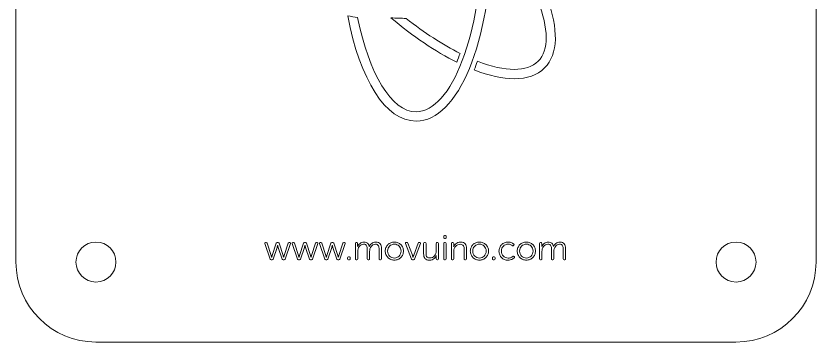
# Model space of a CAD drawing. Header units: inches. Extents: x -30 to 40, y -40 to 30.
# Drawn here: x -30 to 40, y -40 to -11.5 of the extents above; entities that cross this region are included whole.
import ezdxf

# ---------------------------------------------------------------- set-up
doc = ezdxf.new("R2010")
doc.units = ezdxf.units.IN
doc.header["$MEASUREMENT"] = 0
doc.layers.add('Bottom', color=7, linetype='Continuous')

# ---------------------------------------------------------------- blocks, each defined once
blk = doc.blocks.new('block 2')
at = {"layer": 'Bottom', "lineweight": 0}
blk.add_open_spline([(-23, 30), (-26.866, 30), (-30, 26.866), (-30, 23), (-30, 23), (-30, -33), (-30, -33), (-30, -36.866), (-26.866, -40), (-23, -40), (-23, -40), (32.999, -40), (32.999, -40), (36.866, -40), (40, -36.866), (40, -33), (40, -33), (40, 23), (40, 23), (40, 26.866), (36.866, 30), (32.999, 30), (32.999, 30), (-23, 30), (-23, 30)], degree=3, knots=[0, 0, 0, 0, 1, 1, 1, 2, 2, 2, 3, 3, 3, 4, 4, 4, 5, 5, 5, 6, 6, 6, 7, 7, 7, 8, 8, 8, 8], dxfattribs=at)
blk = doc.blocks.new('block 3')
at = {"layer": 'Bottom', "lineweight": 0}
blk.add_open_spline([(-21.25, -33), (-21.25, -32.034), (-22.033, -31.25), (-23, -31.25), (-23.967, -31.25), (-24.75, -32.034), (-24.75, -33), (-24.75, -33.966), (-23.967, -34.75), (-23, -34.75), (-22.033, -34.75), (-21.25, -33.966), (-21.25, -33)], degree=3, knots=[0, 0, 0, 0, 1, 1, 1, 2, 2, 2, 3, 3, 3, 4, 4, 4, 4], dxfattribs=at)
blk = doc.blocks.new('block 4')
at = {"layer": 'Bottom', "lineweight": 0}
blk.add_open_spline([(31.25, -33), (31.25, -32.034), (32.033, -31.25), (33, -31.25), (33.967, -31.25), (34.75, -32.034), (34.75, -33), (34.75, -33.966), (33.967, -34.75), (33, -34.75), (32.033, -34.75), (31.25, -33.966), (31.25, -33)], degree=3, knots=[0, 0, 0, 0, 1, 1, 1, 2, 2, 2, 3, 3, 3, 4, 4, 4, 4], dxfattribs=at)
blk = doc.blocks.new('block 7')
at = {"layer": 'Bottom', "lineweight": 0}
for points, knots in [([(7.498, -30.939), (7.449, -30.939), (7.425, -30.915), (7.425, -30.867), (7.425, -30.867), (7.425, -30.759), (7.425, -30.759), (7.425, -30.709), (7.449, -30.684), (7.498, -30.684), (7.498, -30.684), (7.573, -30.684), (7.573, -30.684), (7.621, -30.684), (7.645, -30.709), (7.645, -30.759), (7.645, -30.759), (7.645, -30.867), (7.645, -30.867), (7.645, -30.915), (7.621, -30.939), (7.573, -30.939), (7.573, -30.939), (7.498, -30.939), (7.498, -30.939)], [0, 0, 0, 0, 1, 1, 1, 2, 2, 2, 3, 3, 3, 4, 4, 4, 5, 5, 5, 6, 6, 6, 7, 7, 7, 8, 8, 8, 8]), ([(-8.234, -31.369), (-8.25, -31.313), (-8.229, -31.285), (-8.171, -31.285), (-8.171, -31.285), (-8.108, -31.285), (-8.108, -31.285), (-8.063, -31.285), (-8.036, -31.306), (-8.023, -31.348), (-8.023, -31.348), (-7.678, -32.412), (-7.678, -32.412), (-7.672, -32.43), (-7.666, -32.449), (-7.661, -32.468), (-7.656, -32.487), (-7.652, -32.504), (-7.648, -32.52), (-7.642, -32.541), (-7.637, -32.559), (-7.632, -32.574), (-7.632, -32.574), (-7.627, -32.574), (-7.627, -32.574), (-7.622, -32.559), (-7.618, -32.541), (-7.611, -32.52), (-7.608, -32.504), (-7.602, -32.487), (-7.597, -32.468), (-7.59, -32.449), (-7.585, -32.43), (-7.578, -32.412), (-7.578, -32.412), (-7.227, -31.351), (-7.227, -31.351), (-7.215, -31.311), (-7.187, -31.291), (-7.143, -31.291), (-7.143, -31.291), (-7.071, -31.291), (-7.071, -31.291), (-7.026, -31.291), (-6.999, -31.311), (-6.986, -31.351), (-6.986, -31.351), (-6.635, -32.412), (-6.635, -32.412), (-6.629, -32.43), (-6.623, -32.449), (-6.617, -32.468), (-6.611, -32.487), (-6.606, -32.504), (-6.602, -32.52), (-6.595, -32.541), (-6.591, -32.559), (-6.587, -32.574), (-6.587, -32.574), (-6.581, -32.574), (-6.581, -32.574), (-6.579, -32.556), (-6.574, -32.539), (-6.569, -32.52), (-6.564, -32.504), (-6.56, -32.487), (-6.555, -32.469), (-6.55, -32.451), (-6.543, -32.432), (-6.536, -32.412), (-6.536, -32.412), (-6.19, -31.348), (-6.19, -31.348), (-6.178, -31.306), (-6.15, -31.285), (-6.106, -31.285), (-6.106, -31.285), (-6.043, -31.285), (-6.043, -31.285), (-5.986, -31.285), (-5.966, -31.313), (-5.983, -31.369), (-5.983, -31.369), (-6.445, -32.734), (-6.445, -32.734), (-6.457, -32.776), (-6.486, -32.797), (-6.53, -32.797), (-6.53, -32.797), (-6.623, -32.797), (-6.623, -32.797), (-6.667, -32.797), (-6.695, -32.776), (-6.707, -32.734), (-6.707, -32.734), (-7.058, -31.721), (-7.058, -31.721), (-7.065, -31.703), (-7.071, -31.685), (-7.076, -31.665), (-7.083, -31.646), (-7.087, -31.629), (-7.092, -31.613), (-7.097, -31.595), (-7.102, -31.577), (-7.104, -31.559), (-7.104, -31.559), (-7.109, -31.559), (-7.109, -31.559), (-7.114, -31.577), (-7.119, -31.595), (-7.125, -31.613), (-7.129, -31.629), (-7.134, -31.646), (-7.14, -31.665), (-7.146, -31.685), (-7.152, -31.703), (-7.158, -31.721), (-7.158, -31.721), (-7.506, -32.734), (-7.506, -32.734), (-7.518, -32.776), (-7.546, -32.797), (-7.59, -32.797), (-7.59, -32.797), (-7.684, -32.797), (-7.684, -32.797), (-7.728, -32.797), (-7.757, -32.776), (-7.771, -32.734), (-7.771, -32.734), (-8.234, -31.369), (-8.234, -31.369)], [0, 0, 0, 0, 1, 1, 1, 2, 2, 2, 3, 3, 3, 4, 4, 4, 5, 5, 5, 6, 6, 6, 7, 7, 7, 8, 8, 8, 9, 9, 9, 10, 10, 10, 11, 11, 11, 12, 12, 12, 13, 13, 13, 14, 14, 14, 15, 15, 15, 16, 16, 16, 17, 17, 17, 18, 18, 18, 19, 19, 19, 20, 20, 20, 21, 21, 21, 22, 22, 22, 23, 23, 23, 24, 24, 24, 25, 25, 25, 26, 26, 26, 27, 27, 27, 28, 28, 28, 29, 29, 29, 30, 30, 30, 31, 31, 31, 32, 32, 32, 33, 33, 33, 34, 34, 34, 35, 35, 35, 36, 36, 36, 37, 37, 37, 38, 38, 38, 39, 39, 39, 40, 40, 40, 41, 41, 41, 42, 42, 42, 43, 43, 43, 44, 44, 44, 44]), ([(-5.841, -31.369), (-5.857, -31.313), (-5.836, -31.285), (-5.778, -31.285), (-5.778, -31.285), (-5.715, -31.285), (-5.715, -31.285), (-5.671, -31.285), (-5.643, -31.306), (-5.631, -31.348), (-5.631, -31.348), (-5.285, -32.412), (-5.285, -32.412), (-5.279, -32.43), (-5.274, -32.449), (-5.268, -32.468), (-5.264, -32.487), (-5.259, -32.504), (-5.255, -32.52), (-5.249, -32.541), (-5.244, -32.559), (-5.24, -32.574), (-5.24, -32.574), (-5.234, -32.574), (-5.234, -32.574), (-5.23, -32.559), (-5.225, -32.541), (-5.219, -32.52), (-5.215, -32.504), (-5.21, -32.487), (-5.204, -32.468), (-5.198, -32.449), (-5.192, -32.43), (-5.186, -32.412), (-5.186, -32.412), (-4.834, -31.351), (-4.834, -31.351), (-4.822, -31.311), (-4.794, -31.291), (-4.75, -31.291), (-4.75, -31.291), (-4.678, -31.291), (-4.678, -31.291), (-4.634, -31.291), (-4.606, -31.311), (-4.594, -31.351), (-4.594, -31.351), (-4.242, -32.412), (-4.242, -32.412), (-4.236, -32.43), (-4.23, -32.449), (-4.224, -32.468), (-4.218, -32.487), (-4.213, -32.504), (-4.209, -32.52), (-4.203, -32.541), (-4.198, -32.559), (-4.194, -32.574), (-4.194, -32.574), (-4.188, -32.574), (-4.188, -32.574), (-4.186, -32.556), (-4.182, -32.539), (-4.176, -32.52), (-4.172, -32.504), (-4.167, -32.487), (-4.163, -32.469), (-4.157, -32.451), (-4.151, -32.432), (-4.143, -32.412), (-4.143, -32.412), (-3.797, -31.348), (-3.797, -31.348), (-3.785, -31.306), (-3.757, -31.285), (-3.713, -31.285), (-3.713, -31.285), (-3.65, -31.285), (-3.65, -31.285), (-3.594, -31.285), (-3.574, -31.313), (-3.59, -31.369), (-3.59, -31.369), (-4.053, -32.734), (-4.053, -32.734), (-4.065, -32.776), (-4.093, -32.797), (-4.137, -32.797), (-4.137, -32.797), (-4.23, -32.797), (-4.23, -32.797), (-4.274, -32.797), (-4.302, -32.776), (-4.314, -32.734), (-4.314, -32.734), (-4.666, -31.721), (-4.666, -31.721), (-4.672, -31.703), (-4.678, -31.685), (-4.684, -31.665), (-4.69, -31.646), (-4.695, -31.629), (-4.699, -31.613), (-4.705, -31.595), (-4.709, -31.577), (-4.711, -31.559), (-4.711, -31.559), (-4.717, -31.559), (-4.717, -31.559), (-4.721, -31.577), (-4.726, -31.595), (-4.732, -31.613), (-4.736, -31.629), (-4.741, -31.646), (-4.747, -31.665), (-4.753, -31.685), (-4.759, -31.703), (-4.765, -31.721), (-4.765, -31.721), (-5.114, -32.734), (-5.114, -32.734), (-5.126, -32.776), (-5.154, -32.797), (-5.198, -32.797), (-5.198, -32.797), (-5.291, -32.797), (-5.291, -32.797), (-5.335, -32.797), (-5.364, -32.776), (-5.378, -32.734), (-5.378, -32.734), (-5.841, -31.369), (-5.841, -31.369)], [0, 0, 0, 0, 1, 1, 1, 2, 2, 2, 3, 3, 3, 4, 4, 4, 5, 5, 5, 6, 6, 6, 7, 7, 7, 8, 8, 8, 9, 9, 9, 10, 10, 10, 11, 11, 11, 12, 12, 12, 13, 13, 13, 14, 14, 14, 15, 15, 15, 16, 16, 16, 17, 17, 17, 18, 18, 18, 19, 19, 19, 20, 20, 20, 21, 21, 21, 22, 22, 22, 23, 23, 23, 24, 24, 24, 25, 25, 25, 26, 26, 26, 27, 27, 27, 28, 28, 28, 29, 29, 29, 30, 30, 30, 31, 31, 31, 32, 32, 32, 33, 33, 33, 34, 34, 34, 35, 35, 35, 36, 36, 36, 37, 37, 37, 38, 38, 38, 39, 39, 39, 40, 40, 40, 41, 41, 41, 42, 42, 42, 43, 43, 43, 44, 44, 44, 44]), ([(-3.449, -31.369), (-3.465, -31.313), (-3.444, -31.285), (-3.386, -31.285), (-3.386, -31.285), (-3.323, -31.285), (-3.323, -31.285), (-3.279, -31.285), (-3.251, -31.306), (-3.239, -31.348), (-3.239, -31.348), (-2.893, -32.412), (-2.893, -32.412), (-2.887, -32.43), (-2.881, -32.449), (-2.876, -32.468), (-2.871, -32.487), (-2.867, -32.504), (-2.863, -32.52), (-2.857, -32.541), (-2.852, -32.559), (-2.848, -32.574), (-2.848, -32.574), (-2.842, -32.574), (-2.842, -32.574), (-2.838, -32.559), (-2.833, -32.541), (-2.827, -32.52), (-2.823, -32.504), (-2.818, -32.487), (-2.812, -32.468), (-2.806, -32.449), (-2.8, -32.43), (-2.793, -32.412), (-2.793, -32.412), (-2.442, -31.351), (-2.442, -31.351), (-2.43, -31.311), (-2.402, -31.291), (-2.358, -31.291), (-2.358, -31.291), (-2.286, -31.291), (-2.286, -31.291), (-2.242, -31.291), (-2.214, -31.311), (-2.202, -31.351), (-2.202, -31.351), (-1.85, -32.412), (-1.85, -32.412), (-1.844, -32.43), (-1.838, -32.449), (-1.832, -32.468), (-1.826, -32.487), (-1.821, -32.504), (-1.817, -32.52), (-1.811, -32.541), (-1.806, -32.559), (-1.802, -32.574), (-1.802, -32.574), (-1.796, -32.574), (-1.796, -32.574), (-1.794, -32.556), (-1.79, -32.539), (-1.784, -32.52), (-1.78, -32.504), (-1.775, -32.487), (-1.77, -32.469), (-1.765, -32.451), (-1.759, -32.432), (-1.751, -32.412), (-1.751, -32.412), (-1.405, -31.348), (-1.405, -31.348), (-1.393, -31.306), (-1.365, -31.285), (-1.321, -31.285), (-1.321, -31.285), (-1.258, -31.285), (-1.258, -31.285), (-1.201, -31.285), (-1.181, -31.313), (-1.198, -31.369), (-1.198, -31.369), (-1.66, -32.734), (-1.66, -32.734), (-1.672, -32.776), (-1.701, -32.797), (-1.745, -32.797), (-1.745, -32.797), (-1.838, -32.797), (-1.838, -32.797), (-1.882, -32.797), (-1.91, -32.776), (-1.922, -32.734), (-1.922, -32.734), (-2.274, -31.721), (-2.274, -31.721), (-2.28, -31.703), (-2.286, -31.685), (-2.292, -31.665), (-2.298, -31.646), (-2.303, -31.629), (-2.307, -31.613), (-2.313, -31.595), (-2.317, -31.577), (-2.319, -31.559), (-2.319, -31.559), (-2.325, -31.559), (-2.325, -31.559), (-2.329, -31.577), (-2.334, -31.595), (-2.34, -31.613), (-2.344, -31.629), (-2.349, -31.646), (-2.355, -31.665), (-2.361, -31.685), (-2.367, -31.703), (-2.373, -31.721), (-2.373, -31.721), (-2.721, -32.734), (-2.721, -32.734), (-2.734, -32.776), (-2.761, -32.797), (-2.806, -32.797), (-2.806, -32.797), (-2.899, -32.797), (-2.899, -32.797), (-2.943, -32.797), (-2.972, -32.776), (-2.986, -32.734), (-2.986, -32.734), (-3.449, -31.369), (-3.449, -31.369)], [0, 0, 0, 0, 1, 1, 1, 2, 2, 2, 3, 3, 3, 4, 4, 4, 5, 5, 5, 6, 6, 6, 7, 7, 7, 8, 8, 8, 9, 9, 9, 10, 10, 10, 11, 11, 11, 12, 12, 12, 13, 13, 13, 14, 14, 14, 15, 15, 15, 16, 16, 16, 17, 17, 17, 18, 18, 18, 19, 19, 19, 20, 20, 20, 21, 21, 21, 22, 22, 22, 23, 23, 23, 24, 24, 24, 25, 25, 25, 26, 26, 26, 27, 27, 27, 28, 28, 28, 29, 29, 29, 30, 30, 30, 31, 31, 31, 32, 32, 32, 33, 33, 33, 34, 34, 34, 35, 35, 35, 36, 36, 36, 37, 37, 37, 38, 38, 38, 39, 39, 39, 40, 40, 40, 41, 41, 41, 42, 42, 42, 43, 43, 43, 44, 44, 44, 44]), ([(-0.308, -31.36), (-0.308, -31.31), (-0.283, -31.285), (-0.233, -31.285), (-0.233, -31.285), (-0.179, -31.285), (-0.179, -31.285), (-0.13, -31.285), (-0.107, -31.31), (-0.107, -31.36), (-0.107, -31.36), (-0.107, -31.535), (-0.107, -31.535), (-0.107, -31.551), (-0.107, -31.565), (-0.108, -31.578), (-0.109, -31.591), (-0.11, -31.603), (-0.112, -31.613), (-0.115, -31.625), (-0.117, -31.635), (-0.119, -31.643), (-0.119, -31.643), (-0.112, -31.643), (-0.112, -31.643), (-0.095, -31.593), (-0.066, -31.544), (-0.028, -31.495), (0.01, -31.448), (0.054, -31.405), (0.104, -31.369), (0.154, -31.333), (0.208, -31.304), (0.266, -31.282), (0.324, -31.26), (0.383, -31.249), (0.444, -31.249), (0.584, -31.249), (0.691, -31.28), (0.765, -31.344), (0.839, -31.407), (0.887, -31.502), (0.909, -31.628), (0.909, -31.628), (0.916, -31.628), (0.916, -31.628), (0.936, -31.58), (0.964, -31.533), (1.001, -31.488), (1.038, -31.443), (1.081, -31.402), (1.13, -31.366), (1.179, -31.33), (1.232, -31.302), (1.29, -31.28), (1.347, -31.259), (1.407, -31.249), (1.472, -31.249), (1.654, -31.249), (1.783, -31.3), (1.859, -31.402), (1.935, -31.504), (1.974, -31.649), (1.974, -31.835), (1.974, -31.835), (1.974, -32.722), (1.974, -32.722), (1.974, -32.772), (1.948, -32.797), (1.898, -32.797), (1.898, -32.797), (1.844, -32.797), (1.844, -32.797), (1.794, -32.797), (1.769, -32.772), (1.769, -32.722), (1.769, -32.722), (1.769, -31.886), (1.769, -31.886), (1.769, -31.824), (1.765, -31.766), (1.757, -31.712), (1.749, -31.658), (1.733, -31.61), (1.709, -31.569), (1.685, -31.528), (1.652, -31.495), (1.61, -31.472), (1.568, -31.448), (1.513, -31.435), (1.444, -31.435), (1.368, -31.435), (1.299, -31.453), (1.237, -31.49), (1.175, -31.526), (1.121, -31.574), (1.076, -31.634), (1.031, -31.694), (0.996, -31.761), (0.972, -31.837), (0.949, -31.912), (0.937, -31.988), (0.937, -32.067), (0.937, -32.067), (0.937, -32.722), (0.937, -32.722), (0.937, -32.772), (0.912, -32.797), (0.864, -32.797), (0.864, -32.797), (0.807, -32.797), (0.807, -32.797), (0.757, -32.797), (0.732, -32.772), (0.732, -32.722), (0.732, -32.722), (0.732, -31.886), (0.732, -31.886), (0.732, -31.83), (0.729, -31.775), (0.723, -31.721), (0.717, -31.667), (0.703, -31.619), (0.681, -31.577), (0.659, -31.535), (0.627, -31.501), (0.585, -31.474), (0.543, -31.449), (0.486, -31.435), (0.414, -31.435), (0.337, -31.435), (0.267, -31.454), (0.203, -31.491), (0.139, -31.528), (0.084, -31.577), (0.039, -31.637), (-0.006, -31.697), (-0.041, -31.764), (-0.066, -31.84), (-0.091, -31.915), (-0.104, -31.99), (-0.104, -32.067), (-0.104, -32.067), (-0.104, -32.722), (-0.104, -32.722), (-0.104, -32.772), (-0.128, -32.797), (-0.176, -32.797), (-0.176, -32.797), (-0.233, -32.797), (-0.233, -32.797), (-0.283, -32.797), (-0.308, -32.772), (-0.308, -32.722), (-0.308, -32.722), (-0.308, -31.36), (-0.308, -31.36)], [0, 0, 0, 0, 1, 1, 1, 2, 2, 2, 3, 3, 3, 4, 4, 4, 5, 5, 5, 6, 6, 6, 7, 7, 7, 8, 8, 8, 9, 9, 9, 10, 10, 10, 11, 11, 11, 12, 12, 12, 13, 13, 13, 14, 14, 14, 15, 15, 15, 16, 16, 16, 17, 17, 17, 18, 18, 18, 19, 19, 19, 20, 20, 20, 21, 21, 21, 22, 22, 22, 23, 23, 23, 24, 24, 24, 25, 25, 25, 26, 26, 26, 27, 27, 27, 28, 28, 28, 29, 29, 29, 30, 30, 30, 31, 31, 31, 32, 32, 32, 33, 33, 33, 34, 34, 34, 35, 35, 35, 36, 36, 36, 37, 37, 37, 38, 38, 38, 39, 39, 39, 40, 40, 40, 41, 41, 41, 42, 42, 42, 43, 43, 43, 44, 44, 44, 45, 45, 45, 46, 46, 46, 47, 47, 47, 48, 48, 48, 49, 49, 49, 50, 50, 50, 51, 51, 51, 52, 52, 52, 52]), ([(2.31, -32.034), (2.31, -31.921), (2.331, -31.818), (2.373, -31.722), (2.415, -31.627), (2.472, -31.545), (2.544, -31.474), (2.616, -31.404), (2.701, -31.349), (2.797, -31.309), (2.893, -31.269), (2.996, -31.249), (3.106, -31.249), (3.217, -31.249), (3.32, -31.269), (3.417, -31.309), (3.515, -31.349), (3.599, -31.404), (3.672, -31.474), (3.744, -31.545), (3.801, -31.627), (3.843, -31.722), (3.885, -31.818), (3.906, -31.921), (3.906, -32.034), (3.906, -32.148), (3.885, -32.253), (3.843, -32.35), (3.801, -32.448), (3.744, -32.532), (3.672, -32.605), (3.599, -32.677), (3.515, -32.733), (3.419, -32.773), (3.323, -32.813), (3.22, -32.833), (3.109, -32.833), (2.999, -32.833), (2.895, -32.813), (2.798, -32.773), (2.701, -32.733), (2.616, -32.677), (2.544, -32.605), (2.472, -32.532), (2.415, -32.448), (2.373, -32.35), (2.331, -32.253), (2.31, -32.148), (2.31, -32.034)], [0, 0, 0, 0, 1, 1, 1, 2, 2, 2, 3, 3, 3, 4, 4, 4, 5, 5, 5, 6, 6, 6, 7, 7, 7, 8, 8, 8, 9, 9, 9, 10, 10, 10, 11, 11, 11, 12, 12, 12, 13, 13, 13, 14, 14, 14, 15, 15, 15, 16, 16, 16, 16]), ([(2.52, -32.034), (2.52, -32.122), (2.536, -32.203), (2.567, -32.278), (2.598, -32.354), (2.64, -32.419), (2.693, -32.474), (2.746, -32.529), (2.808, -32.572), (2.88, -32.603), (2.951, -32.634), (3.027, -32.65), (3.109, -32.65), (3.19, -32.65), (3.265, -32.634), (3.336, -32.603), (3.407, -32.572), (3.47, -32.529), (3.523, -32.474), (3.576, -32.419), (3.618, -32.354), (3.649, -32.278), (3.68, -32.203), (3.695, -32.122), (3.695, -32.034), (3.695, -31.947), (3.68, -31.868), (3.649, -31.794), (3.618, -31.721), (3.576, -31.658), (3.523, -31.604), (3.47, -31.549), (3.407, -31.507), (3.336, -31.477), (3.265, -31.448), (3.19, -31.432), (3.109, -31.432), (3.027, -31.432), (2.951, -31.448), (2.88, -31.477), (2.808, -31.507), (2.746, -31.549), (2.693, -31.604), (2.64, -31.658), (2.598, -31.721), (2.567, -31.794), (2.536, -31.868), (2.52, -31.947), (2.52, -32.034)], [0, 0, 0, 0, 1, 1, 1, 2, 2, 2, 3, 3, 3, 4, 4, 4, 5, 5, 5, 6, 6, 6, 7, 7, 7, 8, 8, 8, 9, 9, 9, 10, 10, 10, 11, 11, 11, 12, 12, 12, 13, 13, 13, 14, 14, 14, 15, 15, 15, 16, 16, 16, 16]), ([(4.08, -31.372), (4.07, -31.344), (4.07, -31.323), (4.08, -31.308), (4.091, -31.292), (4.109, -31.285), (4.137, -31.285), (4.137, -31.285), (4.204, -31.285), (4.204, -31.285), (4.246, -31.285), (4.273, -31.305), (4.285, -31.345), (4.285, -31.345), (4.684, -32.394), (4.684, -32.394), (4.691, -32.414), (4.697, -32.435), (4.704, -32.456), (4.711, -32.477), (4.717, -32.497), (4.721, -32.514), (4.726, -32.537), (4.732, -32.558), (4.735, -32.578), (4.735, -32.578), (4.742, -32.578), (4.742, -32.578), (4.745, -32.558), (4.751, -32.537), (4.756, -32.514), (4.761, -32.497), (4.766, -32.477), (4.773, -32.456), (4.78, -32.435), (4.788, -32.414), (4.796, -32.394), (4.796, -32.394), (5.193, -31.345), (5.193, -31.345), (5.204, -31.305), (5.232, -31.285), (5.274, -31.285), (5.274, -31.285), (5.336, -31.285), (5.336, -31.285), (5.397, -31.285), (5.417, -31.314), (5.397, -31.372), (5.397, -31.372), (4.871, -32.74), (4.871, -32.74), (4.859, -32.778), (4.832, -32.797), (4.79, -32.797), (4.79, -32.797), (4.691, -32.797), (4.691, -32.797), (4.648, -32.797), (4.62, -32.778), (4.606, -32.74), (4.606, -32.74), (4.08, -31.372), (4.08, -31.372)], [0, 0, 0, 0, 1, 1, 1, 2, 2, 2, 3, 3, 3, 4, 4, 4, 5, 5, 5, 6, 6, 6, 7, 7, 7, 8, 8, 8, 9, 9, 9, 10, 10, 10, 11, 11, 11, 12, 12, 12, 13, 13, 13, 14, 14, 14, 15, 15, 15, 16, 16, 16, 17, 17, 17, 18, 18, 18, 19, 19, 19, 20, 20, 20, 21, 21, 21, 21]), ([(5.67, -31.36), (5.67, -31.31), (5.694, -31.285), (5.742, -31.285), (5.742, -31.285), (5.799, -31.285), (5.799, -31.285), (5.849, -31.285), (5.875, -31.31), (5.875, -31.36), (5.875, -31.36), (5.875, -32.193), (5.875, -32.193), (5.875, -32.253), (5.878, -32.31), (5.885, -32.364), (5.892, -32.418), (5.907, -32.466), (5.929, -32.507), (5.951, -32.548), (5.984, -32.581), (6.028, -32.605), (6.072, -32.628), (6.13, -32.641), (6.202, -32.641), (6.288, -32.641), (6.366, -32.623), (6.435, -32.588), (6.504, -32.553), (6.563, -32.507), (6.611, -32.448), (6.659, -32.39), (6.696, -32.323), (6.722, -32.247), (6.748, -32.171), (6.761, -32.092), (6.761, -32.009), (6.761, -32.009), (6.761, -31.36), (6.761, -31.36), (6.761, -31.31), (6.786, -31.285), (6.836, -31.285), (6.836, -31.285), (6.893, -31.285), (6.893, -31.285), (6.942, -31.285), (6.966, -31.31), (6.966, -31.36), (6.966, -31.36), (6.966, -32.722), (6.966, -32.722), (6.966, -32.772), (6.942, -32.797), (6.893, -32.797), (6.893, -32.797), (6.839, -32.797), (6.839, -32.797), (6.791, -32.797), (6.767, -32.772), (6.767, -32.722), (6.767, -32.722), (6.767, -32.548), (6.767, -32.548), (6.767, -32.531), (6.767, -32.518), (6.767, -32.506), (6.767, -32.493), (6.768, -32.482), (6.77, -32.472), (6.772, -32.462), (6.774, -32.451), (6.776, -32.439), (6.776, -32.439), (6.77, -32.439), (6.77, -32.439), (6.756, -32.475), (6.733, -32.517), (6.7, -32.562), (6.667, -32.609), (6.625, -32.652), (6.576, -32.692), (6.527, -32.732), (6.469, -32.765), (6.402, -32.792), (6.335, -32.819), (6.259, -32.833), (6.175, -32.833), (5.995, -32.833), (5.866, -32.785), (5.787, -32.689), (5.709, -32.593), (5.67, -32.445), (5.67, -32.247), (5.67, -32.247), (5.67, -31.36), (5.67, -31.36)], [0, 0, 0, 0, 1, 1, 1, 2, 2, 2, 3, 3, 3, 4, 4, 4, 5, 5, 5, 6, 6, 6, 7, 7, 7, 8, 8, 8, 9, 9, 9, 10, 10, 10, 11, 11, 11, 12, 12, 12, 13, 13, 13, 14, 14, 14, 15, 15, 15, 16, 16, 16, 17, 17, 17, 18, 18, 18, 19, 19, 19, 20, 20, 20, 21, 21, 21, 22, 22, 22, 23, 23, 23, 24, 24, 24, 25, 25, 25, 26, 26, 26, 27, 27, 27, 28, 28, 28, 29, 29, 29, 30, 30, 30, 31, 31, 31, 32, 32, 32, 32]), ([(7.431, -31.36), (7.431, -31.31), (7.456, -31.285), (7.507, -31.285), (7.507, -31.285), (7.564, -31.285), (7.564, -31.285), (7.612, -31.285), (7.636, -31.31), (7.636, -31.36), (7.636, -31.36), (7.636, -32.722), (7.636, -32.722), (7.636, -32.772), (7.612, -32.797), (7.564, -32.797), (7.564, -32.797), (7.507, -32.797), (7.507, -32.797), (7.456, -32.797), (7.431, -32.772), (7.431, -32.722), (7.431, -32.722), (7.431, -31.36), (7.431, -31.36)], [0, 0, 0, 0, 1, 1, 1, 2, 2, 2, 3, 3, 3, 4, 4, 4, 5, 5, 5, 6, 6, 6, 7, 7, 7, 8, 8, 8, 8]), ([(8.102, -31.36), (8.102, -31.31), (8.127, -31.285), (8.177, -31.285), (8.177, -31.285), (8.231, -31.285), (8.231, -31.285), (8.279, -31.285), (8.303, -31.31), (8.303, -31.36), (8.303, -31.36), (8.303, -31.535), (8.303, -31.535), (8.303, -31.551), (8.303, -31.565), (8.302, -31.578), (8.301, -31.591), (8.299, -31.603), (8.297, -31.613), (8.295, -31.625), (8.293, -31.635), (8.291, -31.643), (8.291, -31.643), (8.297, -31.643), (8.297, -31.643), (8.311, -31.609), (8.334, -31.569), (8.366, -31.524), (8.398, -31.479), (8.44, -31.436), (8.491, -31.395), (8.542, -31.354), (8.602, -31.319), (8.671, -31.291), (8.741, -31.263), (8.819, -31.249), (8.907, -31.249), (9.001, -31.249), (9.081, -31.262), (9.145, -31.288), (9.209, -31.314), (9.261, -31.352), (9.301, -31.402), (9.341, -31.452), (9.37, -31.514), (9.388, -31.587), (9.406, -31.66), (9.415, -31.743), (9.415, -31.835), (9.415, -31.835), (9.415, -32.722), (9.415, -32.722), (9.415, -32.772), (9.39, -32.797), (9.34, -32.797), (9.34, -32.797), (9.283, -32.797), (9.283, -32.797), (9.235, -32.797), (9.211, -32.772), (9.211, -32.722), (9.211, -32.722), (9.211, -31.889), (9.211, -31.889), (9.211, -31.829), (9.207, -31.772), (9.2, -31.718), (9.193, -31.664), (9.178, -31.616), (9.155, -31.575), (9.132, -31.534), (9.098, -31.502), (9.054, -31.477), (9.01, -31.453), (8.952, -31.441), (8.88, -31.441), (8.8, -31.441), (8.725, -31.457), (8.655, -31.488), (8.584, -31.519), (8.524, -31.562), (8.473, -31.617), (8.422, -31.672), (8.381, -31.738), (8.351, -31.813), (8.321, -31.888), (8.306, -31.969), (8.306, -32.058), (8.306, -32.058), (8.306, -32.722), (8.306, -32.722), (8.306, -32.772), (8.282, -32.797), (8.234, -32.797), (8.234, -32.797), (8.177, -32.797), (8.177, -32.797), (8.127, -32.797), (8.102, -32.772), (8.102, -32.722), (8.102, -32.722), (8.102, -31.36), (8.102, -31.36)], [0, 0, 0, 0, 1, 1, 1, 2, 2, 2, 3, 3, 3, 4, 4, 4, 5, 5, 5, 6, 6, 6, 7, 7, 7, 8, 8, 8, 9, 9, 9, 10, 10, 10, 11, 11, 11, 12, 12, 12, 13, 13, 13, 14, 14, 14, 15, 15, 15, 16, 16, 16, 17, 17, 17, 18, 18, 18, 19, 19, 19, 20, 20, 20, 21, 21, 21, 22, 22, 22, 23, 23, 23, 24, 24, 24, 25, 25, 25, 26, 26, 26, 27, 27, 27, 28, 28, 28, 29, 29, 29, 30, 30, 30, 31, 31, 31, 32, 32, 32, 33, 33, 33, 34, 34, 34, 34]), ([(9.752, -32.034), (9.752, -31.921), (9.773, -31.818), (9.815, -31.722), (9.857, -31.627), (9.914, -31.545), (9.986, -31.474), (10.058, -31.404), (10.143, -31.349), (10.239, -31.309), (10.335, -31.269), (10.438, -31.249), (10.548, -31.249), (10.658, -31.249), (10.762, -31.269), (10.859, -31.309), (10.956, -31.349), (11.041, -31.404), (11.114, -31.474), (11.186, -31.545), (11.243, -31.627), (11.285, -31.722), (11.327, -31.818), (11.348, -31.921), (11.348, -32.034), (11.348, -32.148), (11.327, -32.253), (11.285, -32.35), (11.243, -32.448), (11.186, -32.532), (11.114, -32.605), (11.041, -32.677), (10.957, -32.733), (10.861, -32.773), (10.765, -32.813), (10.662, -32.833), (10.551, -32.833), (10.441, -32.833), (10.337, -32.813), (10.24, -32.773), (10.143, -32.733), (10.058, -32.677), (9.986, -32.605), (9.914, -32.532), (9.857, -32.448), (9.815, -32.35), (9.773, -32.253), (9.752, -32.148), (9.752, -32.034)], [0, 0, 0, 0, 1, 1, 1, 2, 2, 2, 3, 3, 3, 4, 4, 4, 5, 5, 5, 6, 6, 6, 7, 7, 7, 8, 8, 8, 9, 9, 9, 10, 10, 10, 11, 11, 11, 12, 12, 12, 13, 13, 13, 14, 14, 14, 15, 15, 15, 16, 16, 16, 16]), ([(9.962, -32.034), (9.962, -32.122), (9.978, -32.203), (10.009, -32.278), (10.04, -32.354), (10.082, -32.419), (10.135, -32.474), (10.188, -32.529), (10.25, -32.572), (10.322, -32.603), (10.392, -32.634), (10.469, -32.65), (10.551, -32.65), (10.632, -32.65), (10.707, -32.634), (10.778, -32.603), (10.849, -32.572), (10.912, -32.529), (10.965, -32.474), (11.018, -32.419), (11.06, -32.354), (11.091, -32.278), (11.122, -32.203), (11.137, -32.122), (11.137, -32.034), (11.137, -31.947), (11.122, -31.868), (11.091, -31.794), (11.06, -31.721), (11.018, -31.658), (10.965, -31.604), (10.912, -31.549), (10.849, -31.507), (10.778, -31.477), (10.707, -31.448), (10.632, -31.432), (10.551, -31.432), (10.469, -31.432), (10.392, -31.448), (10.322, -31.477), (10.25, -31.507), (10.188, -31.549), (10.135, -31.604), (10.082, -31.658), (10.04, -31.721), (10.009, -31.794), (9.978, -31.868), (9.962, -31.947), (9.962, -32.034)], [0, 0, 0, 0, 1, 1, 1, 2, 2, 2, 3, 3, 3, 4, 4, 4, 5, 5, 5, 6, 6, 6, 7, 7, 7, 8, 8, 8, 9, 9, 9, 10, 10, 10, 11, 11, 11, 12, 12, 12, 13, 13, 13, 14, 14, 14, 15, 15, 15, 16, 16, 16, 16]), ([(12.261, -32.042), (12.261, -31.926), (12.282, -31.82), (12.323, -31.722), (12.364, -31.625), (12.42, -31.542), (12.492, -31.472), (12.563, -31.401), (12.646, -31.347), (12.742, -31.308), (12.838, -31.269), (12.943, -31.249), (13.055, -31.249), (13.119, -31.249), (13.178, -31.255), (13.231, -31.267), (13.284, -31.279), (13.331, -31.294), (13.374, -31.312), (13.416, -31.33), (13.452, -31.349), (13.483, -31.369), (13.514, -31.389), (13.539, -31.407), (13.557, -31.42), (13.593, -31.449), (13.596, -31.483), (13.566, -31.523), (13.566, -31.523), (13.545, -31.556), (13.545, -31.556), (13.521, -31.594), (13.487, -31.599), (13.443, -31.571), (13.409, -31.545), (13.359, -31.515), (13.295, -31.482), (13.231, -31.449), (13.153, -31.432), (13.061, -31.432), (12.979, -31.432), (12.902, -31.448), (12.83, -31.477), (12.758, -31.507), (12.695, -31.549), (12.642, -31.602), (12.589, -31.655), (12.547, -31.719), (12.517, -31.794), (12.487, -31.87), (12.472, -31.952), (12.472, -32.042), (12.472, -32.133), (12.487, -32.215), (12.517, -32.289), (12.547, -32.363), (12.589, -32.427), (12.642, -32.48), (12.695, -32.533), (12.758, -32.574), (12.83, -32.605), (12.902, -32.635), (12.98, -32.65), (13.064, -32.65), (13.116, -32.65), (13.164, -32.644), (13.208, -32.633), (13.252, -32.622), (13.293, -32.609), (13.328, -32.593), (13.365, -32.576), (13.396, -32.56), (13.423, -32.541), (13.45, -32.523), (13.473, -32.507), (13.491, -32.49), (13.529, -32.46), (13.562, -32.466), (13.59, -32.508), (13.59, -32.508), (13.611, -32.539), (13.611, -32.539), (13.633, -32.574), (13.627, -32.609), (13.593, -32.641), (13.573, -32.657), (13.547, -32.676), (13.515, -32.698), (13.483, -32.72), (13.444, -32.741), (13.399, -32.761), (13.354, -32.781), (13.303, -32.798), (13.246, -32.812), (13.189, -32.826), (13.125, -32.833), (13.055, -32.833), (12.943, -32.833), (12.838, -32.814), (12.741, -32.776), (12.644, -32.738), (12.559, -32.684), (12.488, -32.614), (12.417, -32.543), (12.362, -32.46), (12.322, -32.364), (12.281, -32.268), (12.261, -32.161), (12.261, -32.042)], [0, 0, 0, 0, 1, 1, 1, 2, 2, 2, 3, 3, 3, 4, 4, 4, 5, 5, 5, 6, 6, 6, 7, 7, 7, 8, 8, 8, 9, 9, 9, 10, 10, 10, 11, 11, 11, 12, 12, 12, 13, 13, 13, 14, 14, 14, 15, 15, 15, 16, 16, 16, 17, 17, 17, 18, 18, 18, 19, 19, 19, 20, 20, 20, 21, 21, 21, 22, 22, 22, 23, 23, 23, 24, 24, 24, 25, 25, 25, 26, 26, 26, 27, 27, 27, 28, 28, 28, 29, 29, 29, 30, 30, 30, 31, 31, 31, 32, 32, 32, 33, 33, 33, 34, 34, 34, 35, 35, 35, 36, 36, 36, 36]), ([(13.857, -32.034), (13.857, -31.921), (13.878, -31.818), (13.921, -31.722), (13.963, -31.627), (14.02, -31.545), (14.092, -31.474), (14.164, -31.404), (14.248, -31.349), (14.344, -31.309), (14.44, -31.269), (14.543, -31.249), (14.654, -31.249), (14.764, -31.249), (14.868, -31.269), (14.965, -31.309), (15.062, -31.349), (15.147, -31.404), (15.219, -31.474), (15.291, -31.545), (15.348, -31.627), (15.39, -31.722), (15.432, -31.818), (15.453, -31.921), (15.453, -32.034), (15.453, -32.148), (15.432, -32.253), (15.39, -32.35), (15.348, -32.448), (15.291, -32.532), (15.219, -32.605), (15.147, -32.677), (15.063, -32.733), (14.967, -32.773), (14.87, -32.813), (14.767, -32.833), (14.657, -32.833), (14.547, -32.833), (14.443, -32.813), (14.346, -32.773), (14.249, -32.733), (14.164, -32.677), (14.092, -32.605), (14.02, -32.532), (13.963, -32.448), (13.921, -32.35), (13.878, -32.253), (13.857, -32.148), (13.857, -32.034)], [0, 0, 0, 0, 1, 1, 1, 2, 2, 2, 3, 3, 3, 4, 4, 4, 5, 5, 5, 6, 6, 6, 7, 7, 7, 8, 8, 8, 9, 9, 9, 10, 10, 10, 11, 11, 11, 12, 12, 12, 13, 13, 13, 14, 14, 14, 15, 15, 15, 16, 16, 16, 16]), ([(14.068, -32.034), (14.068, -32.122), (14.083, -32.203), (14.114, -32.278), (14.145, -32.354), (14.188, -32.419), (14.241, -32.474), (14.294, -32.529), (14.356, -32.572), (14.427, -32.603), (14.498, -32.634), (14.575, -32.65), (14.657, -32.65), (14.737, -32.65), (14.813, -32.634), (14.884, -32.603), (14.955, -32.572), (15.017, -32.529), (15.07, -32.474), (15.123, -32.419), (15.165, -32.354), (15.196, -32.278), (15.227, -32.203), (15.243, -32.122), (15.243, -32.034), (15.243, -31.947), (15.227, -31.868), (15.196, -31.794), (15.165, -31.721), (15.123, -31.658), (15.07, -31.604), (15.017, -31.549), (14.955, -31.507), (14.884, -31.477), (14.813, -31.448), (14.737, -31.432), (14.657, -31.432), (14.575, -31.432), (14.498, -31.448), (14.427, -31.477), (14.356, -31.507), (14.294, -31.549), (14.241, -31.604), (14.188, -31.658), (14.145, -31.721), (14.114, -31.794), (14.083, -31.868), (14.068, -31.947), (14.068, -32.034)], [0, 0, 0, 0, 1, 1, 1, 2, 2, 2, 3, 3, 3, 4, 4, 4, 5, 5, 5, 6, 6, 6, 7, 7, 7, 8, 8, 8, 9, 9, 9, 10, 10, 10, 11, 11, 11, 12, 12, 12, 13, 13, 13, 14, 14, 14, 15, 15, 15, 16, 16, 16, 16]), ([(15.811, -31.36), (15.811, -31.31), (15.836, -31.285), (15.886, -31.285), (15.886, -31.285), (15.94, -31.285), (15.94, -31.285), (15.989, -31.285), (16.012, -31.31), (16.012, -31.36), (16.012, -31.36), (16.012, -31.535), (16.012, -31.535), (16.012, -31.551), (16.012, -31.565), (16.011, -31.578), (16.01, -31.591), (16.009, -31.603), (16.007, -31.613), (16.005, -31.625), (16.002, -31.635), (16, -31.643), (16, -31.643), (16.007, -31.643), (16.007, -31.643), (16.025, -31.593), (16.053, -31.544), (16.091, -31.495), (16.129, -31.448), (16.173, -31.405), (16.223, -31.369), (16.273, -31.333), (16.327, -31.304), (16.385, -31.282), (16.443, -31.26), (16.502, -31.249), (16.563, -31.249), (16.703, -31.249), (16.81, -31.28), (16.884, -31.344), (16.958, -31.407), (17.006, -31.502), (17.028, -31.628), (17.028, -31.628), (17.035, -31.628), (17.035, -31.628), (17.055, -31.58), (17.083, -31.533), (17.12, -31.488), (17.157, -31.443), (17.2, -31.402), (17.249, -31.366), (17.299, -31.33), (17.352, -31.302), (17.409, -31.28), (17.466, -31.259), (17.526, -31.249), (17.591, -31.249), (17.773, -31.249), (17.902, -31.3), (17.978, -31.402), (18.054, -31.504), (18.093, -31.649), (18.093, -31.835), (18.093, -31.835), (18.093, -32.722), (18.093, -32.722), (18.093, -32.772), (18.067, -32.797), (18.018, -32.797), (18.018, -32.797), (17.963, -32.797), (17.963, -32.797), (17.913, -32.797), (17.888, -32.772), (17.888, -32.722), (17.888, -32.722), (17.888, -31.886), (17.888, -31.886), (17.888, -31.824), (17.884, -31.766), (17.876, -31.712), (17.868, -31.658), (17.852, -31.61), (17.828, -31.569), (17.804, -31.528), (17.771, -31.495), (17.729, -31.472), (17.687, -31.448), (17.632, -31.435), (17.563, -31.435), (17.487, -31.435), (17.418, -31.453), (17.356, -31.49), (17.294, -31.526), (17.24, -31.574), (17.195, -31.634), (17.15, -31.694), (17.116, -31.761), (17.091, -31.837), (17.068, -31.912), (17.056, -31.988), (17.056, -32.067), (17.056, -32.067), (17.056, -32.722), (17.056, -32.722), (17.056, -32.772), (17.032, -32.797), (16.983, -32.797), (16.983, -32.797), (16.926, -32.797), (16.926, -32.797), (16.876, -32.797), (16.851, -32.772), (16.851, -32.722), (16.851, -32.722), (16.851, -31.886), (16.851, -31.886), (16.851, -31.83), (16.848, -31.775), (16.842, -31.721), (16.836, -31.667), (16.822, -31.619), (16.8, -31.577), (16.778, -31.535), (16.746, -31.501), (16.704, -31.474), (16.662, -31.449), (16.605, -31.435), (16.533, -31.435), (16.457, -31.435), (16.386, -31.454), (16.322, -31.491), (16.258, -31.528), (16.203, -31.577), (16.158, -31.637), (16.113, -31.697), (16.078, -31.764), (16.053, -31.84), (16.028, -31.915), (16.016, -31.99), (16.016, -32.067), (16.016, -32.067), (16.016, -32.722), (16.016, -32.722), (16.016, -32.772), (15.991, -32.797), (15.944, -32.797), (15.944, -32.797), (15.886, -32.797), (15.886, -32.797), (15.836, -32.797), (15.811, -32.772), (15.811, -32.722), (15.811, -32.722), (15.811, -31.36), (15.811, -31.36)], [0, 0, 0, 0, 1, 1, 1, 2, 2, 2, 3, 3, 3, 4, 4, 4, 5, 5, 5, 6, 6, 6, 7, 7, 7, 8, 8, 8, 9, 9, 9, 10, 10, 10, 11, 11, 11, 12, 12, 12, 13, 13, 13, 14, 14, 14, 15, 15, 15, 16, 16, 16, 17, 17, 17, 18, 18, 18, 19, 19, 19, 20, 20, 20, 21, 21, 21, 22, 22, 22, 23, 23, 23, 24, 24, 24, 25, 25, 25, 26, 26, 26, 27, 27, 27, 28, 28, 28, 29, 29, 29, 30, 30, 30, 31, 31, 31, 32, 32, 32, 33, 33, 33, 34, 34, 34, 35, 35, 35, 36, 36, 36, 37, 37, 37, 38, 38, 38, 39, 39, 39, 40, 40, 40, 41, 41, 41, 42, 42, 42, 43, 43, 43, 44, 44, 44, 45, 45, 45, 46, 46, 46, 47, 47, 47, 48, 48, 48, 49, 49, 49, 50, 50, 50, 51, 51, 51, 52, 52, 52, 52]), ([(-0.99, -32.62), (-0.99, -32.572), (-0.966, -32.548), (-0.918, -32.548), (-0.918, -32.548), (-0.819, -32.548), (-0.819, -32.548), (-0.77, -32.548), (-0.746, -32.572), (-0.746, -32.62), (-0.746, -32.62), (-0.746, -32.722), (-0.746, -32.722), (-0.746, -32.772), (-0.77, -32.797), (-0.819, -32.797), (-0.819, -32.797), (-0.918, -32.797), (-0.918, -32.797), (-0.966, -32.797), (-0.99, -32.772), (-0.99, -32.722), (-0.99, -32.722), (-0.99, -32.62), (-0.99, -32.62)], [0, 0, 0, 0, 1, 1, 1, 2, 2, 2, 3, 3, 3, 4, 4, 4, 5, 5, 5, 6, 6, 6, 7, 7, 7, 8, 8, 8, 8]), ([(11.681, -32.62), (11.681, -32.572), (11.705, -32.548), (11.753, -32.548), (11.753, -32.548), (11.853, -32.548), (11.853, -32.548), (11.901, -32.548), (11.925, -32.572), (11.925, -32.62), (11.925, -32.62), (11.925, -32.722), (11.925, -32.722), (11.925, -32.772), (11.901, -32.797), (11.853, -32.797), (11.853, -32.797), (11.753, -32.797), (11.753, -32.797), (11.705, -32.797), (11.681, -32.772), (11.681, -32.722), (11.681, -32.722), (11.681, -32.62), (11.681, -32.62)], [0, 0, 0, 0, 1, 1, 1, 2, 2, 2, 3, 3, 3, 4, 4, 4, 5, 5, 5, 6, 6, 6, 7, 7, 7, 8, 8, 8, 8])]:
    blk.add_open_spline(points, degree=3, knots=knots, dxfattribs=at)
blk = doc.blocks.new('block 8')
at = {"layer": 'Bottom', "lineweight": 0}
blk.add_open_spline([(16.443, -9.851), (16.193, -9.945), (15.943, -10.039), (15.683, -10.132), (16.61, -12.54), (16.641, -14.458), (15.683, -15.416), (14.734, -16.365), (12.816, -16.365), (10.378, -15.416), (10.284, -15.677), (10.19, -15.927), (10.096, -16.177), (11.41, -16.688), (12.598, -16.948), (13.598, -16.948), (14.724, -16.948), (15.62, -16.636), (16.256, -16), (17.454, -14.781), (17.496, -12.582), (16.443, -9.851)], degree=3, knots=[0, 0, 0, 0, 1, 1, 1, 2, 2, 2, 3, 3, 3, 4, 4, 4, 5, 5, 5, 6, 6, 6, 7, 7, 7, 7], dxfattribs=at)
blk = doc.blocks.new('block 23')
at = {"layer": 'Bottom', "lineweight": 0}
blk.add_open_spline([(8.856, -14.729), (7.324, -13.957), (5.73, -12.915), (4.145, -11.665), (3.687, -11.654), (3.249, -11.633), (2.801, -11.612), (4.729, -13.238), (6.699, -14.562), (8.575, -15.5), (8.669, -15.25), (8.762, -14.989), (8.856, -14.729)], degree=3, knots=[0, 0, 0, 0, 1, 1, 1, 2, 2, 2, 3, 3, 3, 4, 4, 4, 4], dxfattribs=at)
blk = doc.blocks.new('block 24')
at = {"layer": 'Bottom', "lineweight": 0}
blk.add_open_spline([(5, 11.191), (1.926, 11.191), (-0.638, 6.365), (-1.368, -0.826), (-1.441, -1.524), (-1.211, -2.212), (-0.742, -2.733), (-0.274, -3.254), (0.393, -3.546), (1.102, -3.546), (1.102, -3.546), (1.206, -3.546), (1.206, -3.546), (1.186, -3.483), (1.175, -3.421), (1.175, -3.358), (1.175, -3.358), (1.175, -2.879), (1.175, -2.879), (1.175, -2.827), (1.186, -2.785), (1.186, -2.743), (1.186, -2.743), (1.102, -2.743), (1.102, -2.743), (0.633, -2.743), (0.185, -2.545), (-0.138, -2.191), (-0.461, -1.837), (-0.607, -1.378), (-0.555, -0.909), (0.112, 5.625), (2.447, 10.378), (5, 10.378), (8.116, 10.378), (10.753, 3.458), (10.753, -4.734), (10.753, -12.926), (8.116, -19.846), (5, -19.846), (2.863, -19.846), (0.873, -16.511), (-0.107, -11.581), (-0.399, -11.539), (-0.68, -11.487), (-0.961, -11.435), (0.081, -17.053), (2.353, -20.659), (5.01, -20.659), (8.689, -20.659), (11.576, -13.666), (11.576, -4.734), (11.555, 4.198), (8.679, 11.191), (5, 11.191)], degree=3, knots=[0, 0, 0, 0, 1, 1, 1, 2, 2, 2, 3, 3, 3, 4, 4, 4, 5, 5, 5, 6, 6, 6, 7, 7, 7, 8, 8, 8, 9, 9, 9, 10, 10, 10, 11, 11, 11, 12, 12, 12, 13, 13, 13, 14, 14, 14, 15, 15, 15, 16, 16, 16, 17, 17, 17, 18, 18, 18, 18], dxfattribs=at)

msp = doc.modelspace()

# ---------------------------------------------------------------- block references
at = {"layer": 'Bottom'}
for name in ['block 2', 'block 24', 'block 8', 'block 23', 'block 7', 'block 3', 'block 4']:
    msp.add_blockref(name, (0, 0), dxfattribs=at)

doc.saveas('drawing.dxf')
